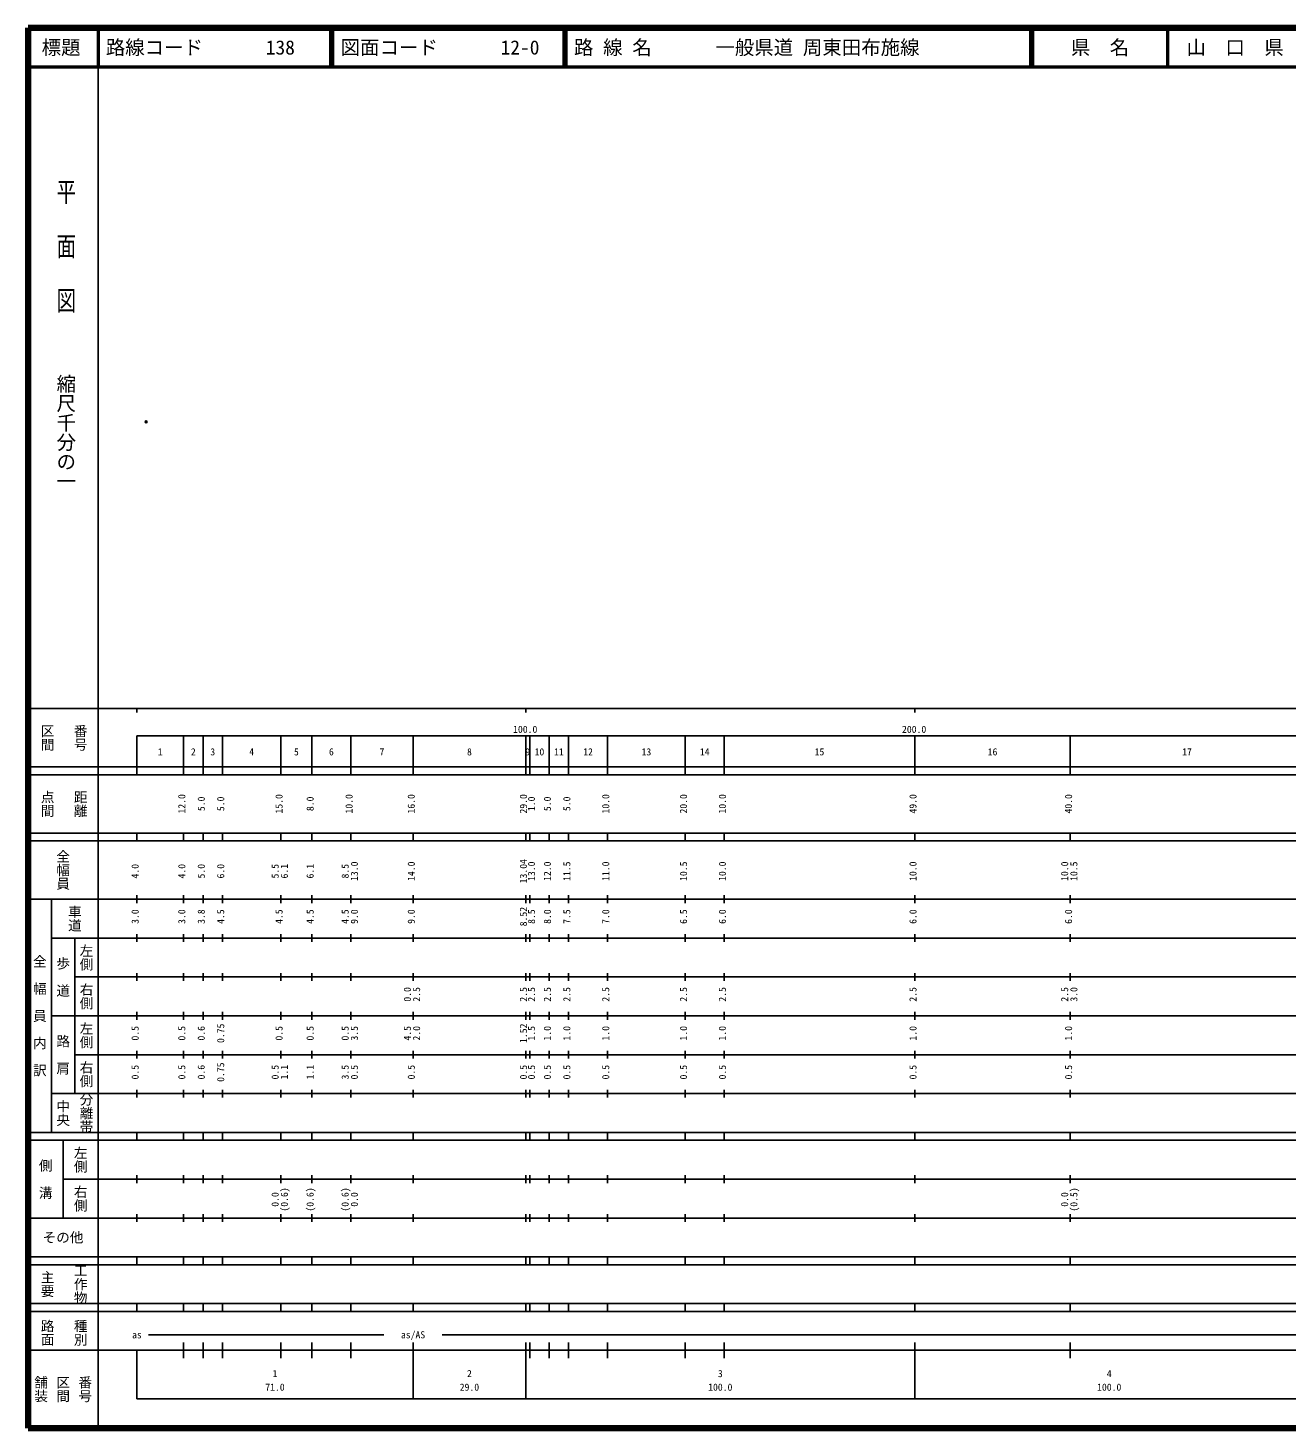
# Model space of a CAD drawing. Units: millimetres on the paper. Extents: x 40 to 680, y 20 to 380.
# Drawn here: x 40 to 363.7, y 20 to 380 of the extents above; entities that cross this region are included whole.
import ezdxf
from ezdxf.enums import TextEntityAlignment as Align

# ---------------------------------------------------------------- set-up
doc = ezdxf.new("R2010")
doc.units = ezdxf.units.MM
doc.header["$PDMODE"] = 32
doc.header["$PDSIZE"] = 0.5
doc.layers.add('M-OTRS', color=6, linetype='Continuous')
doc.layers.add('M-TTL-TXT', color=7, linetype='Continuous')
for name, color, linetype, lineweight in [('M-TTL', 2, 'Continuous', 140), ('M-TTL-BAND', 7, 'Continuous', 25), ('M-TTL-LINE', 7, 'Continuous', 50)]:
    doc.layers.add(name, color=color, linetype=linetype, lineweight=lineweight)
doc.styles.add('@ＭＳ ゴシック', font='')
doc.styles.add('ＭＳ ゴシック', font='')
doc.styles.get('@ＭＳ ゴシック').set_extended_font_data('@MS Gothic')
doc.styles.get('ＭＳ ゴシック').set_extended_font_data('MS Gothic')

msp = doc.modelspace()

# ---------------------------------------------------------------- linework, layer by layer
at = {"layer": 'M-OTRS'}
msp.add_point((70.36, 278.701), dxfattribs=at)
at = {"layer": 'M-TTL'}
for p, q in [((40, 380), (40, 20)), ((680, 380), (40, 380)), ((40, 20), (680, 20))]:
    msp.add_line(p, q, dxfattribs=at)
at = {"layer": 'M-TTL-BAND'}
for p, q in [((58, 370), (58, 20)), ((40, 205), (579, 205)), ((68, 205), (68, 204)), ((168, 205), (168, 204)), ((268, 205), (268, 204)), ((68, 198), (579, 198)), ((68, 198), (68, 188)), ((80, 188), (80, 198)), ((85, 188), (85, 198)), ((90, 188), (90, 198)), ((105, 188), (105, 198)), ((113, 188), (113, 198)), ((123, 188), (123, 198)), ((139, 188), (139, 198)), ((168, 188), (168, 198)), ((169, 188), (169, 198)), ((174, 188), (174, 198)), ((179, 188), (179, 198)), ((189, 188), (189, 198)), ((209, 188), (209, 198)), ((219, 188), (219, 198)), ((268, 188), (268, 198)), ((308, 188), (308, 198)), ((40, 190), (579, 190)), ((40, 188), (579, 188)), ((40, 173), (579, 173)), ((68, 171), (68, 173)), ((80, 171), (80, 173)), ((85, 171), (85, 173)), ((90, 171), (90, 173)), ((105, 171), (105, 173)), ((113, 171), (113, 173)), ((123, 171), (123, 173)), ((139, 171), (139, 173)), ((168, 171), (168, 173)), ((169, 171), (169, 173)), ((174, 171), (174, 173)), ((179, 171), (179, 173)), ((189, 171), (189, 173)), ((209, 171), (209, 173)), ((219, 171), (219, 173)), ((268, 171), (268, 173)), ((308, 171), (308, 173)), ((40, 171), (579, 171)), ((40, 156), (579, 156)), ((46, 96), (46, 156)), ((68, 155), (68, 157)), ((80, 155), (80, 157)), ((85, 155), (85, 157)), ((90, 155), (90, 157)), ((105, 155), (105, 157)), ((113, 155), (113, 157)), ((123, 155), (123, 157)), ((139, 155), (139, 157)), ((168, 155), (168, 157)), ((169, 155), (169, 157)), ((174, 155), (174, 157)), ((179, 155), (179, 157)), ((189, 155), (189, 157)), ((209, 155), (209, 157)), ((219, 155), (219, 157)), ((268, 155), (268, 157)), ((308, 155), (308, 157)), ((46, 146), (579, 146)), ((52, 146), (52, 106)), ((68, 145), (68, 147)), ((80, 145), (80, 147)), ((85, 145), (85, 147)), ((90, 145), (90, 147)), ((105, 145), (105, 147)), ((113, 145), (113, 147)), ((123, 145), (123, 147)), ((139, 145), (139, 147)), ((168, 145), (168, 147)), ((169, 145), (169, 147)), ((174, 145), (174, 147)), ((179, 145), (179, 147)), ((189, 145), (189, 147)), ((209, 145), (209, 147)), ((219, 145), (219, 147)), ((268, 145), (268, 147)), ((308, 145), (308, 147)), ((68, 135), (68, 137)), ((80, 135), (80, 137)), ((85, 135), (85, 137)), ((90, 135), (90, 137)), ((105, 135), (105, 137)), ((113, 135), (113, 137)), ((123, 135), (123, 137)), ((139, 135), (139, 137)), ((168, 135), (168, 137)), ((169, 135), (169, 137)), ((174, 135), (174, 137)), ((179, 135), (179, 137)), ((189, 135), (189, 137)), ((209, 135), (209, 137)), ((219, 135), (219, 137)), ((268, 135), (268, 137)), ((308, 135), (308, 137)), ((52, 136), (579, 136)), ((46, 126), (579, 126)), ((68, 125), (68, 127)), ((80, 125), (80, 127)), ((85, 125), (85, 127)), ((90, 125), (90, 127)), ((105, 125), (105, 127)), ((113, 125), (113, 127)), ((123, 125), (123, 127)), ((139, 125), (139, 127)), ((168, 125), (168, 127)), ((169, 125), (169, 127)), ((174, 125), (174, 127)), ((179, 125), (179, 127)), ((189, 125), (189, 127)), ((209, 125), (209, 127)), ((219, 125), (219, 127)), ((268, 125), (268, 127)), ((308, 125), (308, 127)), ((52, 116), (579, 116)), ((68, 115), (68, 117)), ((80, 115), (80, 117)), ((85, 115), (85, 117)), ((90, 115), (90, 117)), ((105, 115), (105, 117)), ((113, 115), (113, 117)), ((123, 115), (123, 117)), ((139, 115), (139, 117)), ((168, 115), (168, 117)), ((169, 115), (169, 117)), ((174, 115), (174, 117)), ((179, 115), (179, 117)), ((189, 115), (189, 117)), ((209, 115), (209, 117)), ((219, 115), (219, 117)), ((268, 115), (268, 117)), ((308, 115), (308, 117)), ((46, 106), (579, 106)), ((68, 105), (68, 107)), ((80, 105), (80, 107)), ((85, 105), (85, 107)), ((90, 105), (90, 107)), ((105, 105), (105, 107)), ((113, 105), (113, 107)), ((123, 105), (123, 107)), ((139, 105), (139, 107)), ((168, 105), (168, 107)), ((169, 105), (169, 107)), ((174, 105), (174, 107)), ((179, 105), (179, 107)), ((189, 105), (189, 107)), ((209, 105), (209, 107)), ((219, 105), (219, 107)), ((268, 105), (268, 107)), ((308, 105), (308, 107)), ((40, 96), (579, 96)), ((40, 94), (579, 94)), ((49, 94), (49, 74)), ((68, 94), (68, 96)), ((80, 94), (80, 96)), ((85, 94), (85, 96)), ((90, 94), (90, 96)), ((105, 94), (105, 96)), ((113, 94), (113, 96)), ((123, 94), (123, 96)), ((139, 94), (139, 96)), ((168, 94), (168, 96)), ((169, 94), (169, 96)), ((174, 94), (174, 96)), ((179, 94), (179, 96)), ((189, 94), (189, 96)), ((209, 94), (209, 96)), ((219, 94), (219, 96)), ((268, 94), (268, 96)), ((308, 94), (308, 96)), ((49, 84), (579, 84)), ((68, 83), (68, 85)), ((80, 83), (80, 85)), ((85, 83), (85, 85)), ((90, 83), (90, 85)), ((105, 83), (105, 85)), ((113, 83), (113, 85)), ((123, 83), (123, 85)), ((139, 83), (139, 85)), ((168, 83), (168, 85)), ((169, 83), (169, 85)), ((174, 83), (174, 85)), ((179, 83), (179, 85)), ((189, 83), (189, 85)), ((209, 83), (209, 85)), ((219, 83), (219, 85)), ((268, 83), (268, 85)), ((308, 83), (308, 85)), ((40, 74), (579, 74)), ((68, 73), (68, 75)), ((80, 73), (80, 75)), ((85, 73), (85, 75)), ((90, 73), (90, 75)), ((105, 73), (105, 75)), ((113, 73), (113, 75)), ((123, 73), (123, 75)), ((139, 73), (139, 75)), ((168, 73), (168, 75)), ((169, 73), (169, 75)), ((174, 73), (174, 75)), ((179, 73), (179, 75)), ((189, 73), (189, 75)), ((209, 73), (209, 75)), ((219, 73), (219, 75)), ((268, 73), (268, 75)), ((308, 73), (308, 75)), ((40, 64), (579, 64)), ((40, 62), (579, 62)), ((68, 62), (68, 64)), ((80, 62), (80, 64)), ((85, 62), (85, 64)), ((90, 62), (90, 64)), ((105, 62), (105, 64)), ((113, 62), (113, 64)), ((123, 62), (123, 64)), ((139, 62), (139, 64)), ((168, 62), (168, 64)), ((169, 62), (169, 64)), ((174, 62), (174, 64)), ((179, 62), (179, 64)), ((189, 62), (189, 64)), ((209, 62), (209, 64)), ((219, 62), (219, 64)), ((268, 62), (268, 64)), ((308, 62), (308, 64)), ((40, 52), (579, 52)), ((68, 50), (68, 52)), ((80, 50), (80, 52)), ((85, 50), (85, 52)), ((90, 50), (90, 52)), ((105, 50), (105, 52)), ((113, 50), (113, 52)), ((123, 50), (123, 52)), ((139, 50), (139, 52)), ((168, 50), (168, 52)), ((169, 50), (169, 52)), ((174, 50), (174, 52)), ((179, 50), (179, 52)), ((189, 50), (189, 52)), ((209, 50), (209, 52)), ((219, 50), (219, 52)), ((268, 50), (268, 52)), ((308, 50), (308, 52)), ((40, 50), (579, 50)), ((71, 44), (131.5, 44)), ((146.5, 44), (557, 44)), ((40, 40), (579, 40)), ((68, 40), (68, 27.5)), ((80, 38), (80, 42)), ((85, 38), (85, 42)), ((90, 38), (90, 42)), ((105, 38), (105, 42)), ((113, 38), (113, 42)), ((123, 38), (123, 42)), ((139, 27.5), (139, 42)), ((168, 27.5), (168, 42)), ((169, 38), (169, 42)), ((174, 38), (174, 42)), ((179, 38), (179, 42)), ((189, 38), (189, 42)), ((209, 38), (209, 42)), ((219, 38), (219, 42)), ((268, 27.5), (268, 42)), ((308, 38), (308, 42)), ((68, 27.5), (579, 27.5))]:
    msp.add_line(p, q, dxfattribs=at)
at = {"layer": 'M-TTL-LINE'}
for p, q in [((58, 380), (58, 370)), ((117.75, 380), (117.75, 370)), ((118.25, 380), (118.25, 370)), ((177.75, 380), (177.75, 370)), ((178.25, 380), (178.25, 370)), ((297.75, 380), (297.75, 370)), ((298.25, 380), (298.25, 370)), ((333, 380), (333, 370)), ((40, 370), (680, 370))]:
    msp.add_line(p, q, dxfattribs=at)

# ---------------------------------------------------------------- texts
at = {"layer": 'M-TTL-BAND', "style": '@ＭＳ ゴシック', "width": 1.4}
msp.add_text('平  面  図', height=3.666, rotation=270, dxfattribs=at).set_placement((49.777, 306.475), align=Align.MIDDLE_RIGHT)
at = {"layer": 'M-TTL-BAND', "style": '@ＭＳ ゴシック'}
msp.add_text('縮尺千分の一', height=3.666, rotation=270, dxfattribs=at).set_placement((49.777, 261.03), align=Align.MIDDLE_RIGHT)
for s, p in [('区間', (45, 197.5)), ('番号', (53.5, 197.5)), ('点間', (45, 180.5)), ('距離', (53.5, 180.5)), ('全幅員', (49, 163.5)), ('車道', (52, 151)), ('左側', (55, 141)), ('全\u3000幅\u3000員\u3000内\u3000訳', (43, 126)), ('歩\u3000道', (49, 136)), ('右側', (55, 131)), ('左側', (55, 121)), ('路\u3000肩', (49, 116)), ('右側', (55, 111)), ('分離帯', (55, 101)), ('中央', (49, 101)), ('左側', (53.5, 89)), ('側\u3000溝', (44.5, 84)), ('右側', (53.5, 79)), ('工作物', (53.5, 57)), ('主要', (45, 57)), ('路面', (45, 44.5)), ('種別', (53.5, 44.5)), ('舗装', (43.333, 30)), ('区間', (49, 30)), ('番号', (54.667, 30))]:
    msp.add_text(s, height=2.566, rotation=270, dxfattribs=at).set_placement(p, align=Align.MIDDLE_CENTER)
at = {"layer": 'M-TTL-BAND', "style": 'ＭＳ ゴシック'}
for s, p in [('100.0', (167.844, 198.195)), ('200.0', (267.844, 198.195)), ('1', (74, 192.405)), ('2', (82.5, 192.405)), ('3', (87.5, 192.405)), ('4', (97.5, 192.405)), ('5', (109, 192.405)), ('6', (118, 192.405)), ('7', (131, 192.405)), ('8', (153.5, 192.405)), ('9', (168.5, 192.405)), ('10', (171.5, 192.405)), ('11', (176.5, 192.405)), ('12', (184, 192.405)), ('13', (199, 192.405)), ('14', (214, 192.405)), ('15', (243.5, 192.405)), ('16', (288, 192.405)), ('17', (338, 192.405)), ('as', (68, 42.5)), ('as/AS', (139, 42.5)), ('1', (103.5, 32.523)), ('2', (153.5, 32.523)), ('3', (218, 32.523)), ('4', (318, 32.523)), ('71.0', (103.5, 29.033)), ('29.0', (153.5, 29.033)), ('100.0', (218, 29.033)), ('100.0', (318, 29.033))]:
    msp.add_text(s, height=1.833, dxfattribs=at).set_placement(p, align=Align.BOTTOM_CENTER)
for s, p in [('12.0', (81, 180.5)), ('5.0', (86, 180.5)), ('5.0', (91, 180.5)), ('15.0', (106, 180.5)), ('8.0', (114, 180.5)), ('10.0', (124, 180.5)), ('16.0', (140, 180.5)), ('29.0', (168.837, 180.5)), ('1.0', (170.913, 180.5)), ('5.0', (175, 180.5)), ('5.0', (180, 180.5)), ('10.0', (190, 180.5)), ('20.0', (210, 180.5)), ('10.0', (220, 180.5)), ('49.0', (269, 180.5)), ('40.0', (309, 180.5)), ('13.04', (168.837, 163.174)), ('4.0', (69, 163.174)), ('4.0', (81, 163.174)), ('5.0', (86, 163.174)), ('6.0', (91, 163.174)), ('5.5', (105, 163.174)), ('6.1', (107.37, 163.174)), ('6.1', (114, 163.174)), ('8.5', (123, 163.174)), ('13.0', (125.37, 163.174)), ('14.0', (140, 163.174)), ('13.0', (170.913, 163.174)), ('12.0', (175, 163.174)), ('11.5', (180, 163.174)), ('11.0', (190, 163.174)), ('10.5', (210, 163.174)), ('10.0', (220, 163.174)), ('10.0', (269, 163.174)), ('10.0', (308, 163.174)), ('10.5', (310.37, 163.174)), ('3.0', (69, 151.5)), ('3.0', (81, 151.5)), ('3.8', (86, 151.5)), ('4.5', (91, 151.5)), ('4.5', (106, 151.5)), ('4.5', (114, 151.5)), ('4.5', (123, 151.5)), ('9.0', (125.37, 151.5)), ('9.0', (140, 151.5)), ('8.52', (168.837, 151.5)), ('8.5', (170.913, 151.5)), ('8.0', (175, 151.5)), ('7.5', (180, 151.5)), ('7.0', (190, 151.5)), ('6.5', (210, 151.5)), ('6.0', (220, 151.5)), ('6.0', (269, 151.5)), ('6.0', (309, 151.5)), ('0.0', (139, 131.5)), ('2.5', (141.37, 131.5)), ('2.5', (168.837, 131.5)), ('2.5', (170.913, 131.5)), ('2.5', (175, 131.5)), ('2.5', (180, 131.5)), ('2.5', (190, 131.5)), ('2.5', (210, 131.5)), ('2.5', (220, 131.5)), ('2.5', (269, 131.5)), ('2.5', (308, 131.5)), ('3.0', (310.37, 131.5)), ('0.5', (69, 121.5)), ('0.5', (81, 121.5)), ('0.6', (86, 121.5)), ('0.75', (91, 121.5)), ('0.5', (106, 121.5)), ('0.5', (114, 121.5)), ('0.5', (123, 121.5)), ('3.5', (125.37, 121.5)), ('4.5', (139, 121.5)), ('2.0', (141.37, 121.5)), ('1.52', (168.837, 121.5)), ('1.5', (170.913, 121.5)), ('1.0', (175, 121.5)), ('1.0', (180, 121.5)), ('1.0', (190, 121.5)), ('1.0', (210, 121.5)), ('1.0', (220, 121.5)), ('1.0', (269, 121.5)), ('1.0', (309, 121.5)), ('0.5', (69, 111.5)), ('0.5', (81, 111.5)), ('0.6', (86, 111.5)), ('0.75', (91, 111.5)), ('0.5', (105, 111.5)), ('1.1', (107.37, 111.5)), ('1.1', (114, 111.5)), ('3.5', (123, 111.5)), ('0.5', (125.37, 111.5)), ('0.5', (140, 111.5)), ('0.5', (168.837, 111.5)), ('0.5', (170.913, 111.5)), ('0.5', (175, 111.5)), ('0.5', (180, 111.5)), ('0.5', (190, 111.5)), ('0.5', (210, 111.5)), ('0.5', (220, 111.5)), ('0.5', (269, 111.5)), ('0.5', (309, 111.5)), ('0.0', (105, 78.764)), ('(0.6)', (107.37, 78.764)), ('(0.6)', (114, 78.764)), ('(0.6)', (123, 78.764)), ('0.0', (125.37, 78.764)), ('0.0', (308, 78.764)), ('(0.5)', (310.37, 78.764))]:
    msp.add_text(s, height=1.833, rotation=90, dxfattribs=at).set_placement(p, align=Align.BOTTOM_CENTER)
msp.add_text('その他', height=2.566, dxfattribs=at).set_placement((49, 69), align=Align.MIDDLE_CENTER)
at = {"layer": 'M-TTL-TXT', "style": 'ＭＳ ゴシック'}
for s, p in [('標題', (48.5, 375)), ('県\u3000名', (315.625, 375)), ('山\u3000口\u3000県', (350.375, 375))]:
    msp.add_text(s, height=3.666, dxfattribs=at).set_placement(p, align=Align.MIDDLE_CENTER)
for s, p in [('路線コード', (60, 375)), ('138', (101.142, 375)), ('図面コード', (120.38, 375)), ('12-0', (161.521, 375)), ('路 線 名', (180.38, 375)), ('一般県道 周東田布施線', (216.734, 375))]:
    msp.add_text(s, height=3.666, dxfattribs=at).set_placement(p, align=Align.MIDDLE_LEFT)

doc.saveas('drawing.dxf')
